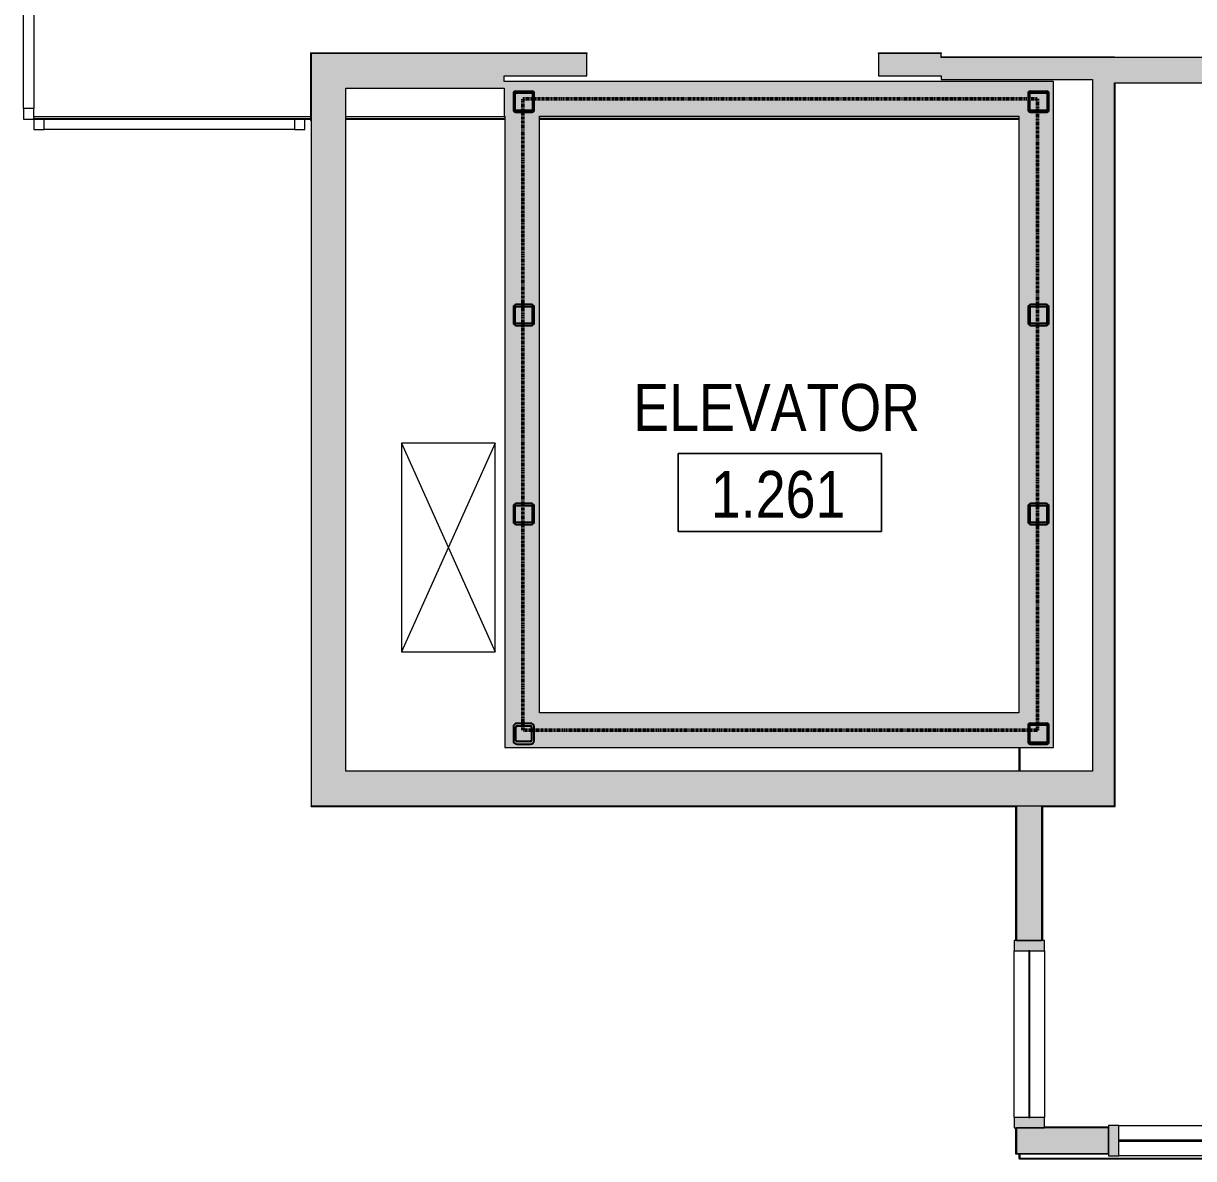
# Model space of a CAD drawing. Header units: inches. Extents: x -3598 to -1628, y -3458 to -206.
# Drawn here: x -3208.4 to -2983.9, y -3246.6 to -3028.9 of the extents above; entities that cross this region are included whole.
import ezdxf

# ---------------------------------------------------------------- set-up
doc = ezdxf.new("R2010")
doc.units = ezdxf.units.IN
doc.header["$MEASUREMENT"] = 0
doc.linetypes.add('1 HOUR', pattern=[0.3125, 0.1875, -0.0625, 0, -0.0625])
for name, color, linetype, lineweight in [('A-AREA-IDEN', 2, 'Continuous', 9), ('A-FLOR', 192, 'Continuous', 13), ('A-GENM', 13, 'Continuous', 9), ('A-GLAZ-CURT', 52, 'Continuous', 13), ('A-GLAZ-CWMG', 51, 'Continuous', 13), ('A-WALL-PATT', 111, 'Continuous', 13), ('I-WALL', 2, 'Continuous', 13), ('M-HVAC-DUCT-ANNO', 70, 'Continuous', 13), ('S-COLS', 52, 'Continuous', 13)]:
    doc.layers.add(name, color=color, linetype=linetype, lineweight=lineweight)
doc.styles.add('Arial Narrow', font='ARIALN.TTF', dxfattribs={"height": 9})

# ---------------------------------------------------------------- blocks, each defined once
blk = doc.blocks.new('15830016-STRUCT_MARTINEZ-MOORE_CENTRAL_v2018_rvt-1-MEZZANINE - CAD')
at = {"layer": 'S-COLS', "lineweight": 5}
h = blk.add_hatch(color=50, dxfattribs=at)
h.paths.add_polyline_path([(-3110.83, -3045.89), (-3110.52, -3045.76), (-3110.4, -3045.45), (-3110.4, -3042.32), (-3110.52, -3042.02), (-3110.83, -3041.89), (-3113.96, -3041.89), (-3114.27, -3042.02), (-3114.4, -3042.32), (-3114.4, -3045.45), (-3114.27, -3045.76), (-3113.96, -3045.89)], flags=0)
h.paths.add_polyline_path([(-3110.83, -3045.58), (-3114.05, -3045.54), (-3114.08, -3045.45), (-3114.05, -3042.24), (-3113.96, -3042.2), (-3110.74, -3042.24), (-3110.71, -3042.32), (-3110.74, -3045.54)], flags=0)
h = blk.add_hatch(color=50, dxfattribs=at)
h.paths.add_polyline_path([(-3015.21, -3045.89), (-3012.08, -3045.89), (-3011.77, -3045.76), (-3011.65, -3045.45), (-3011.65, -3042.32), (-3011.77, -3042.02), (-3012.08, -3041.89), (-3015.21, -3041.89), (-3015.52, -3042.02), (-3015.65, -3042.32), (-3015.65, -3045.45), (-3015.52, -3045.76)], flags=0)
h.paths.add_polyline_path([(-3015.21, -3045.58), (-3015.3, -3045.54), (-3015.33, -3045.45), (-3015.3, -3042.24), (-3015.21, -3042.2), (-3011.99, -3042.24), (-3011.96, -3042.32), (-3011.99, -3045.54), (-3012.08, -3045.58)], flags=0)
h = blk.add_hatch(color=50, dxfattribs=at)
h.paths.add_polyline_path([(-3110.92, -3086.81), (-3110.55, -3086.65), (-3110.4, -3086.28), (-3110.4, -3083.33), (-3110.55, -3082.96), (-3110.92, -3082.81), (-3113.87, -3082.81), (-3114.24, -3082.96), (-3114.4, -3083.33), (-3114.4, -3086.28), (-3114.24, -3086.65), (-3113.87, -3086.81)], flags=0)
h.paths.add_polyline_path([(-3113.87, -3086.43), (-3113.98, -3086.39), (-3114.02, -3086.28), (-3113.98, -3083.22), (-3113.87, -3083.18), (-3110.81, -3083.22), (-3110.77, -3083.33), (-3110.81, -3086.39), (-3110.92, -3086.43)], flags=0)
h = blk.add_hatch(color=50, dxfattribs=at)
h.paths.add_polyline_path([(-3012.17, -3086.81), (-3011.8, -3086.65), (-3011.65, -3086.28), (-3011.65, -3083.33), (-3011.8, -3082.96), (-3012.17, -3082.81), (-3015.12, -3082.81), (-3015.49, -3082.96), (-3015.65, -3083.33), (-3015.65, -3086.28), (-3015.49, -3086.65), (-3015.12, -3086.81)], flags=0)
h.paths.add_polyline_path([(-3012.17, -3086.43), (-3015.23, -3086.39), (-3015.27, -3086.28), (-3015.23, -3083.22), (-3015.12, -3083.18), (-3012.06, -3083.22), (-3012.02, -3083.33), (-3012.06, -3086.39)], flags=0)
h = blk.add_hatch(color=50, dxfattribs=at)
h.paths.add_polyline_path([(-3113.87, -3124.97), (-3110.92, -3124.97), (-3110.55, -3124.82), (-3110.4, -3124.45), (-3110.4, -3121.5), (-3110.55, -3121.13), (-3110.92, -3120.97), (-3113.87, -3120.97), (-3114.24, -3121.13), (-3114.4, -3121.5), (-3114.4, -3124.45), (-3114.24, -3124.82)], flags=0)
h.paths.add_polyline_path([(-3110.92, -3124.6), (-3113.98, -3124.55), (-3114.02, -3124.45), (-3113.98, -3121.39), (-3113.87, -3121.35), (-3110.81, -3121.39), (-3110.77, -3121.5), (-3110.81, -3124.55)], flags=0)
h = blk.add_hatch(color=50, dxfattribs=at)
h.paths.add_polyline_path([(-3012.17, -3124.97), (-3011.8, -3124.82), (-3011.65, -3124.45), (-3011.65, -3121.5), (-3011.8, -3121.13), (-3012.17, -3120.97), (-3015.12, -3120.97), (-3015.49, -3121.13), (-3015.65, -3121.5), (-3015.65, -3124.45), (-3015.49, -3124.82), (-3015.12, -3124.97)], flags=0)
h.paths.add_polyline_path([(-3012.17, -3124.6), (-3015.23, -3124.55), (-3015.27, -3124.45), (-3015.23, -3121.39), (-3015.12, -3121.35), (-3012.06, -3121.39), (-3012.02, -3121.5), (-3012.06, -3124.55)], flags=0)
h = blk.add_hatch(color=50, dxfattribs=at)
h.paths.add_polyline_path([(-3111.1, -3167.14), (-3110.6, -3166.93), (-3110.4, -3166.44), (-3110.4, -3163.84), (-3110.6, -3163.34), (-3111.1, -3163.14), (-3113.7, -3163.14), (-3114.19, -3163.34), (-3114.4, -3163.84), (-3114.4, -3166.44), (-3114.19, -3166.93), (-3113.7, -3167.14)], flags=0)
h.paths.add_polyline_path([(-3111.1, -3166.64), (-3113.7, -3166.64), (-3113.84, -3166.58), (-3113.9, -3166.44), (-3113.9, -3163.84), (-3113.84, -3163.7), (-3113.7, -3163.64), (-3111.1, -3163.64), (-3110.95, -3163.7), (-3110.9, -3163.84), (-3110.9, -3166.44), (-3110.95, -3166.58)], flags=0)
h = blk.add_hatch(color=50, dxfattribs=at)
h.paths.add_polyline_path([(-3015.21, -3167.14), (-3012.08, -3167.14), (-3011.77, -3167.01), (-3011.65, -3166.7), (-3011.65, -3163.57), (-3011.77, -3163.27), (-3012.08, -3163.14), (-3015.21, -3163.14), (-3015.52, -3163.27), (-3015.65, -3163.57), (-3015.65, -3166.7), (-3015.52, -3167.01)], flags=0)
h.paths.add_polyline_path([(-3012.08, -3166.83), (-3015.3, -3166.79), (-3015.33, -3166.7), (-3015.3, -3163.49), (-3015.21, -3163.45), (-3011.99, -3163.49), (-3011.96, -3163.57), (-3011.99, -3166.79)], flags=0)
at = {"layer": 'A-FLOR', "color": 253, "lineweight": 25}
for p, q in [((-3206.4, -3047.14), (-3153.29, -3047.14)), ((-3146.54, -3047.14), (-3116.02, -3047.14)), ((-3109.4, -3047.14), (-3017.4, -3047.14)), ((-3017.27, -3167.77), (-3017.27, -3172.33)), ((-3017.27, -3245.77), (-3017.27, -3246.64)), ((-3017.27, -3246.64), (-2744.4, -3246.64))]:
    blk.add_line(p, q, dxfattribs=at)
at = {"layer": 'S-COLS', "color": 253, "lineweight": 25}
for p, q in [((-3110.83, -3041.89), (-3113.96, -3041.89)), ((-3012.08, -3041.89), (-3015.21, -3041.89)), ((-3114.4, -3042.32), (-3114.4, -3045.45)), ((-3114.08, -3045.45), (-3114.08, -3042.32)), ((-3113.96, -3042.2), (-3110.83, -3042.2)), ((-3110.71, -3042.32), (-3110.71, -3045.45)), ((-3110.4, -3045.45), (-3110.4, -3042.32)), ((-3015.65, -3042.32), (-3015.65, -3045.45)), ((-3015.33, -3045.45), (-3015.33, -3042.32)), ((-3015.21, -3042.2), (-3012.08, -3042.2)), ((-3011.96, -3042.32), (-3011.96, -3045.45)), ((-3011.65, -3045.45), (-3011.65, -3042.32)), ((-3110.83, -3045.58), (-3113.96, -3045.58)), ((-3113.96, -3045.89), (-3110.83, -3045.89)), ((-3012.08, -3045.58), (-3015.21, -3045.58)), ((-3015.21, -3045.89), (-3012.08, -3045.89)), ((-3114.4, -3083.33), (-3114.4, -3086.28)), ((-3114.02, -3086.28), (-3114.02, -3083.33)), ((-3110.92, -3082.81), (-3113.87, -3082.81)), ((-3113.87, -3083.18), (-3110.92, -3083.18)), ((-3110.77, -3083.33), (-3110.77, -3086.28)), ((-3110.4, -3086.28), (-3110.4, -3083.33)), ((-3015.65, -3083.33), (-3015.65, -3086.28)), ((-3015.27, -3086.28), (-3015.27, -3083.33)), ((-3012.17, -3082.81), (-3015.12, -3082.81)), ((-3015.12, -3083.18), (-3012.17, -3083.18)), ((-3012.02, -3083.33), (-3012.02, -3086.28)), ((-3011.65, -3086.28), (-3011.65, -3083.33)), ((-3110.92, -3086.43), (-3113.87, -3086.43)), ((-3113.87, -3086.81), (-3110.92, -3086.81)), ((-3012.17, -3086.43), (-3015.12, -3086.43)), ((-3015.12, -3086.81), (-3012.17, -3086.81)), ((-3114.4, -3121.5), (-3114.4, -3124.45)), ((-3114.02, -3124.45), (-3114.02, -3121.5)), ((-3110.92, -3120.97), (-3113.87, -3120.97)), ((-3113.87, -3121.35), (-3110.92, -3121.35)), ((-3110.77, -3121.5), (-3110.77, -3124.45)), ((-3110.4, -3124.45), (-3110.4, -3121.5)), ((-3015.65, -3121.5), (-3015.65, -3124.45)), ((-3015.27, -3124.45), (-3015.27, -3121.5)), ((-3012.17, -3120.97), (-3015.12, -3120.97)), ((-3015.12, -3121.35), (-3012.17, -3121.35)), ((-3012.02, -3121.5), (-3012.02, -3124.45)), ((-3011.65, -3124.45), (-3011.65, -3121.5)), ((-3110.92, -3124.6), (-3113.87, -3124.6)), ((-3113.87, -3124.97), (-3110.92, -3124.97)), ((-3012.17, -3124.6), (-3015.12, -3124.6)), ((-3015.12, -3124.97), (-3012.17, -3124.97)), ((-3111.1, -3163.14), (-3113.7, -3163.14)), ((-3012.08, -3163.14), (-3015.21, -3163.14)), ((-3114.4, -3163.84), (-3114.4, -3166.44)), ((-3113.9, -3166.44), (-3113.9, -3163.84)), ((-3113.7, -3163.64), (-3111.1, -3163.64)), ((-3110.9, -3163.84), (-3110.9, -3166.44)), ((-3110.4, -3166.44), (-3110.4, -3163.84)), ((-3015.65, -3163.57), (-3015.65, -3166.7)), ((-3015.33, -3166.7), (-3015.33, -3163.57)), ((-3015.21, -3163.45), (-3012.08, -3163.45)), ((-3011.96, -3163.57), (-3011.96, -3166.7)), ((-3011.65, -3166.7), (-3011.65, -3163.57)), ((-3111.1, -3166.64), (-3113.7, -3166.64)), ((-3113.7, -3167.14), (-3111.1, -3167.14)), ((-3012.08, -3166.83), (-3015.21, -3166.83)), ((-3015.21, -3167.14), (-3012.08, -3167.14))]:
    blk.add_line(p, q, dxfattribs=at)
for centre, radius, start, end in [((-3113.96, -3042.32), 0.435, 90, 180), ((-3110.83, -3042.32), 0.435, 0, 90), ((-3015.21, -3042.32), 0.435, 90, 180), ((-3012.08, -3042.32), 0.435, 0, 90), ((-3113.96, -3042.32), 0.122, 90, 180), ((-3110.83, -3042.32), 0.122, 0, 90), ((-3015.21, -3042.32), 0.122, 90, 180), ((-3012.08, -3042.32), 0.122, 0, 90), ((-3113.96, -3045.45), 0.435, 180, 270), ((-3113.96, -3045.45), 0.122, 180, 270), ((-3110.83, -3045.45), 0.435, 270, 0), ((-3110.83, -3045.45), 0.122, 270, 0), ((-3015.21, -3045.45), 0.435, 180, 270), ((-3015.21, -3045.45), 0.122, 180, 270), ((-3012.08, -3045.45), 0.435, 270, 0), ((-3012.08, -3045.45), 0.122, 270, 0), ((-3113.87, -3083.33), 0.525, 90, 180), ((-3113.87, -3083.33), 0.15, 90, 180), ((-3110.92, -3083.33), 0.525, 0, 90), ((-3110.92, -3083.33), 0.15, 0, 90), ((-3015.12, -3083.33), 0.525, 90, 180), ((-3015.12, -3083.33), 0.15, 90, 180), ((-3012.17, -3083.33), 0.525, 0, 90), ((-3012.17, -3083.33), 0.15, 0, 90), ((-3113.87, -3086.28), 0.525, 180, 270), ((-3113.87, -3086.28), 0.15, 180, 270), ((-3110.92, -3086.28), 0.525, 270, 0), ((-3110.92, -3086.28), 0.15, 270, 0), ((-3015.12, -3086.28), 0.525, 180, 270), ((-3015.12, -3086.28), 0.15, 180, 270), ((-3012.17, -3086.28), 0.525, 270, 0), ((-3012.17, -3086.28), 0.15, 270, 0), ((-3113.87, -3121.5), 0.525, 90, 180), ((-3113.87, -3121.5), 0.15, 90, 180), ((-3110.92, -3121.5), 0.525, 0, 90), ((-3110.92, -3121.5), 0.15, 0, 90), ((-3015.12, -3121.5), 0.525, 90, 180), ((-3015.12, -3121.5), 0.15, 90, 180), ((-3012.17, -3121.5), 0.525, 0, 90), ((-3012.17, -3121.5), 0.15, 0, 90), ((-3113.87, -3124.45), 0.525, 180, 270), ((-3113.87, -3124.45), 0.15, 180, 270), ((-3110.92, -3124.45), 0.525, 270, 0), ((-3110.92, -3124.45), 0.15, 270, 0), ((-3015.12, -3124.45), 0.525, 180, 270), ((-3015.12, -3124.45), 0.15, 180, 270), ((-3012.17, -3124.45), 0.525, 270, 0), ((-3012.17, -3124.45), 0.15, 270, 0), ((-3113.7, -3163.84), 0.7, 90, 180), ((-3111.1, -3163.84), 0.7, 0, 90), ((-3015.21, -3163.57), 0.435, 90, 180), ((-3012.08, -3163.57), 0.435, 0, 90), ((-3113.7, -3163.84), 0.2, 90, 180), ((-3111.1, -3163.84), 0.2, 0, 90), ((-3015.21, -3163.57), 0.122, 90, 180), ((-3012.08, -3163.57), 0.122, 0, 90), ((-3113.7, -3166.44), 0.7, 180, 270), ((-3113.7, -3166.44), 0.2, 180, 270), ((-3111.1, -3166.44), 0.7, 270, 0), ((-3111.1, -3166.44), 0.2, 270, 0), ((-3015.21, -3166.7), 0.435, 180, 270), ((-3015.21, -3166.7), 0.122, 180, 270), ((-3012.08, -3166.7), 0.435, 270, 0), ((-3012.08, -3166.7), 0.122, 270, 0)]:
    blk.add_arc(centre, radius, start, end, dxfattribs=at)
blk = doc.blocks.new('15830016-MECH_BSALS_CENTRAL_v2018_rvt-1-MEZZANINE - CAD')
at = {"layer": 'M-HVAC-DUCT-ANNO', "color": 161, "lineweight": 9}
for p, q in [((-3135.88, -3109.41), (-3117.88, -3149.41)), ((-3117.88, -3109.41), (-3135.88, -3149.41)), ((-3135.88, -3109.41), (-3135.88, -3149.41)), ((-3117.88, -3109.41), (-3135.88, -3109.41)), ((-3117.88, -3149.41), (-3117.88, -3109.41)), ((-3135.88, -3149.41), (-3117.88, -3149.41))]:
    blk.add_line(p, q, dxfattribs=at)
blk = doc.blocks.new('Basic Wall _ A3-4 1_4_-BSALS - ___-3569739-MEZZANINE - CAD')
at = {"layer": 'I-WALL', "lineweight": 20}
for q in [(-2998.95, -3040.27), (-2999.07, -3178.95)]:
    blk.add_line((-2998.95, -3179.08), q, dxfattribs=at)
blk = doc.blocks.new('Rectangular Mullion - Tube 2x2-385579-MEZZANINE - CAD')
at = {"layer": 'A-GLAZ-CWMG', "lineweight": 9}
for p, q in [((0, 0), (-2, 0)), ((-2, 0), (-2, -2)), ((-2, -2), (0, -2)), ((0, -2), (0, 0))]:
    blk.add_line(p, q, dxfattribs=at)
blk = doc.blocks.new('Rectangular Mullion - Tube 2x2-385573-MEZZANINE - CAD')
at = {"layer": 'A-GLAZ-CWMG', "lineweight": 9}
for p, q in [((-2, -2), (-2, 0)), ((-2, 0), (0, 0)), ((0, -2), (-2, -2)), ((0, 0), (0, -2))]:
    blk.add_line(p, q, dxfattribs=at)
blk = doc.blocks.new('Rectangular Mullion - 1_ H Guardrail Cap _mesh_-385615-MEZZANINE - CAD')
at = {"layer": 'A-GLAZ-CWMG', "lineweight": 9}
for p, q in [((-3204.4, -3049.2), (-3204.4, -3047.2)), ((-3204.4, -3047.2), (-3156.4, -3047.2)), ((-3156.4, -3047.2), (-3156.4, -3049.2)), ((-3156.4, -3049.2), (-3204.4, -3049.2))]:
    blk.add_line(p, q, dxfattribs=at)
blk = doc.blocks.new('Basic Wall _ A6-6 5_8_-BSALS - ___-3570650-MEZZANINE - CAD')
at = {"layer": 'I-WALL', "lineweight": 20}
for p, q in [((-3153.17, -3034.64), (-3153.29, -3034.51)), ((-3153.29, -3034.51), (-3116.17, -3034.51))]:
    blk.add_line(p, q, dxfattribs=at)
blk = doc.blocks.new('Basic Wall _ A6-6 5_8_-BSALS - ___-3570651-MEZZANINE - CAD')
at = {"layer": 'I-WALL', "lineweight": 20}
for p in [(-3012.85, -3179.08), (-2999.07, -3178.95)]:
    blk.add_line(p, (-2998.95, -3179.08), dxfattribs=at)
blk = doc.blocks.new('Basic Wall _ A6-6 5_8_-BSALS - ___-3570652-MEZZANINE - CAD')
at = {"layer": 'I-WALL', "lineweight": 20}
for p, q in [((-3153.29, -3034.51), (-3153.17, -3034.64)), ((-3153.29, -3034.51), (-3153.29, -3047.51)), ((-3153.17, -3047.51), (-3153.29, -3047.51))]:
    blk.add_line(p, q, dxfattribs=at)
blk = doc.blocks.new('Basic Wall _ A6-6 5_8_-BSALS - ___-3570653-MEZZANINE - CAD')
at = {"layer": 'I-WALL', "lineweight": 20}
for q in [(-3153.17, -3178.95), (-3017.98, -3179.08)]:
    blk.add_line((-3153.17, -3179.08), q, dxfattribs=at)
blk = doc.blocks.new('Basic Wall _ A3-4 1_4_-BSALS - ___-3569779-MEZZANINE - CAD')
at = {"layer": 'I-WALL', "lineweight": 20}
for p, q in [((-3032.32, -3035.27), (-2999.07, -3035.27)), ((-2999.07, -3035.27), (-2999.07, -3035.39))]:
    blk.add_line(p, q, dxfattribs=at)
blk = doc.blocks.new('Rectangular Mullion - 1_ H Guardrail Cap _mesh_-1857136-MEZZANINE - CAD')
at = {"layer": 'A-GLAZ-CWMG', "lineweight": 9}
for p, q in [((-3208.4, -3023.2), (-3206.4, -3023.2)), ((-3208.4, -3045.2), (-3208.4, -3023.2)), ((-3206.4, -3023.2), (-3206.4, -3045.2)), ((-3206.4, -3045.2), (-3208.4, -3045.2))]:
    blk.add_line(p, q, dxfattribs=at)
blk = doc.blocks.new('Basic Wall _ A3-4 1_4_-BSALS - ___-3569780-MEZZANINE - CAD')
at = {"layer": 'I-WALL', "lineweight": 20}
for p, q in [((-3116.17, -3034.51), (-3100.32, -3034.51)), ((-3100.32, -3034.51), (-3100.32, -3034.64)), ((-3044.32, -3034.64), (-3044.32, -3034.51)), ((-3044.32, -3034.51), (-3032.32, -3034.51)), ((-3032.32, -3034.51), (-3032.32, -3034.64))]:
    blk.add_line(p, q, dxfattribs=at)
blk = doc.blocks.new('Basic Wall _ B3-4 7_8_-BSALS - ___-3567949-MEZZANINE - CAD')
at = {"layer": 'I-WALL', "lineweight": 20}
for p, q in [((-3017.98, -3204.77), (-3017.98, -3179.08)), ((-3017.98, -3245.77), (-3017.98, -3240.77)), ((-3017.85, -3245.64), (-3017.98, -3245.77))]:
    blk.add_line(p, q, dxfattribs=at)
blk = doc.blocks.new('Basic Wall _ B3-4 7_8_-BSALS - ___-3567948-MEZZANINE - CAD')
at = {"layer": 'I-WALL', "lineweight": 20}
blk.add_line((-3012.85, -3204.77), (-3012.85, -3179.08), dxfattribs=at)
blk = doc.blocks.new('Basic Wall _ B3-4 7_8_-BSALS - ___-3567953-MEZZANINE - CAD')
at = {"layer": 'I-WALL', "lineweight": 20}
for p, q in [((-3017.98, -3245.77), (-3017.85, -3245.64)), ((-3000.21, -3245.77), (-3017.98, -3245.77))]:
    blk.add_line(p, q, dxfattribs=at)
blk = doc.blocks.new('Basic Wall _ B3-4 7_8_-BSALS - ___-3567952-MEZZANINE - CAD')
at = {"layer": 'I-WALL', "lineweight": 20}
blk.add_line((-3000.21, -3240.64), (-3012.48, -3240.64), dxfattribs=at)
blk = doc.blocks.new('System Panel - interior glazed panels-1933703-MEZZANINE - CAD')
at = {"layer": 'A-GLAZ-CURT', "lineweight": 9}
blk.add_hatch(color=90, dxfattribs=at).paths.add_polyline_path([(-16, -0.125), (16, -0.125), (16, 0.125), (-16, 0.125)], flags=0)
at = {"layer": 'A-GLAZ-CURT', "lineweight": 20}
for p, q in [((16, 0.125), (-16, 0.125)), ((-16, 0.125), (-16, -0.125)), ((16, -0.125), (16, 0.125)), ((-16, -0.125), (16, -0.125))]:
    blk.add_line(p, q, dxfattribs=at)
blk = doc.blocks.new('Rectangular Mullion - 2 x 6 interior mullion-1933700-MEZZANINE - CAD')
at = {"layer": 'A-GLAZ-CWMG', "lineweight": 9}
for p, q in [((-2998.21, -3240.27), (-2966.21, -3240.27)), ((-2966.21, -3246.14), (-2998.21, -3246.14))]:
    blk.add_line(p, q, dxfattribs=at)
blk = doc.blocks.new('System Panel - interior glazed panels-1933710-MEZZANINE - CAD')
at = {"layer": 'A-GLAZ-CURT', "lineweight": 9}
blk.add_hatch(color=90, dxfattribs=at).paths.add_polyline_path([(-16, -0.125), (16, -0.125), (16, 0.125), (-16, 0.125)], flags=0)
at = {"layer": 'A-GLAZ-CURT', "lineweight": 20}
for p, q in [((16, 0.125), (-16, 0.125)), ((-16, 0.125), (-16, -0.125)), ((16, -0.125), (16, 0.125)), ((-16, -0.125), (16, -0.125))]:
    blk.add_line(p, q, dxfattribs=at)
blk = doc.blocks.new('Rectangular Mullion - 2 x 6 interior mullion-1933711-MEZZANINE - CAD')
at = {"layer": 'A-GLAZ-CWMG', "lineweight": 9}
blk.add_hatch(color=90, dxfattribs=at).paths.add_polyline_path([(-2, 2.94), (0, 2.94), (0, -2.94), (-2, -2.94)], flags=0)
at = {"layer": 'A-GLAZ-CWMG', "lineweight": 20}
for p, q in [((-2, 2.94), (0, 2.94)), ((-2, -2.94), (-2, 2.94)), ((0, 2.94), (0, -2.94)), ((0, -2.94), (-2, -2.94))]:
    blk.add_line(p, q, dxfattribs=at)
blk = doc.blocks.new('Rectangular Mullion - 2 x 6 interior mullion-1933707-MEZZANINE - CAD')
at = {"layer": 'A-GLAZ-CWMG', "lineweight": 9}
for p, q in [((-3018.35, -3238.77), (-3018.35, -3206.77)), ((-3012.48, -3206.77), (-3012.48, -3238.77))]:
    blk.add_line(p, q, dxfattribs=at)
blk = doc.blocks.new('Rectangular Mullion - 2 x 6 interior mullion-1933735-MEZZANINE - CAD')
at = {"layer": 'A-GLAZ-CWMG', "lineweight": 9}
blk.add_hatch(color=90, dxfattribs=at).paths.add_polyline_path([(-2, 2.94), (-2, -2.94), (0, -2.94), (0, 2.94)], flags=0)
at = {"layer": 'A-GLAZ-CWMG', "lineweight": 20}
for p, q in [((0, 2.94), (-2, 2.94)), ((-2, 2.94), (-2, -2.94)), ((0, -2.94), (0, 2.94)), ((-2, -2.94), (0, -2.94))]:
    blk.add_line(p, q, dxfattribs=at)
blk = doc.blocks.new('Rectangular Mullion - 2 x 6 interior mullion-1933719-MEZZANINE - CAD')
at = {"layer": 'A-GLAZ-CWMG', "lineweight": 9}
blk.add_hatch(color=90, dxfattribs=at).paths.add_polyline_path([(-2, 2.94), (-2, -2.94), (0, -2.94), (0, 2.94)], flags=0)
at = {"layer": 'A-GLAZ-CWMG', "lineweight": 20}
for p, q in [((0, 2.94), (-2, 2.94)), ((-2, 2.94), (-2, -2.94)), ((0, -2.94), (0, 2.94)), ((-2, -2.94), (0, -2.94))]:
    blk.add_line(p, q, dxfattribs=at)
blk = doc.blocks.new('Fire Rating - BSALS _Combined_1 - 1-Hour Fire-3469465-MEZZANINE - CAD')
at = {"layer": 'A-GENM', "linetype": '1 HOUR', "lineweight": 50}
blk.add_line((0, 0), (121.125, 0), dxfattribs=at)
blk = doc.blocks.new('Fire Rating - BSALS _Combined_1 - 1-Hour Fire-3469550-MEZZANINE - CAD')
at = {"layer": 'A-GENM', "linetype": '1 HOUR', "lineweight": 50}
blk.add_line((0, 0), (98.75, 0), dxfattribs=at)
blk = doc.blocks.new('Room Tag- BSALS - Room Tag-28050-MEZZANINE - CAD')
at = {"layer": 'A-AREA-IDEN'}
for p, q in [((-0.203125, -0.171875), (-0.203125, -0.015625)), ((-0.203125, -0.015625), (0.203125, -0.015625)), ((0.203125, -0.015625), (-0.203125, -0.015625)), ((-0.203125, -0.015625), (-0.203125, -0.171875)), ((0.203125, -0.015625), (0.203125, -0.171875)), ((0.203125, -0.171875), (0.203125, -0.015625)), ((0.203125, -0.171875), (-0.203125, -0.171875)), ((-0.203125, -0.171875), (0.203125, -0.171875))]:
    blk.add_line(p, q, dxfattribs=at)

msp = doc.modelspace()

# ---------------------------------------------------------------- hatches: boundary and pattern name
at = {"layer": 'A-WALL-PATT', "lineweight": 5}
for points in [[(-3146.54, -3047.51), (-3146.54, -3034.64), (-3153.17, -3034.64), (-3153.17, -3047.51)], [(-3116.17, -3041.26), (-3116.17, -3034.64), (-3146.54, -3034.64), (-3146.54, -3041.26), (-3134.18, -3041.26)], [(-3010.28, -3039.64), (-3003.32, -3039.64), (-3003.32, -3035.39), (-3032.32, -3035.39), (-3032.32, -3039.64)], [(-3003.32, -3172.33), (-2999.07, -3172.33), (-2999.07, -3035.39), (-3003.32, -3035.39), (-3003.32, -3154.8)], [(-3017.07, -3178.95), (-3017.07, -3172.33), (-3146.54, -3172.33), (-3146.54, -3178.95), (-3041.25, -3178.95)], [(-3017.07, -3178.95), (-2999.07, -3178.95), (-2999.07, -3172.33), (-3017.07, -3172.33)]]:
    msp.add_hatch(color=50, dxfattribs=at).paths.add_polyline_path(points, flags=0)
h = msp.add_hatch(color=50, dxfattribs=at)
h.paths.add_polyline_path([(-3116.17, -3038.89), (-3100.32, -3038.89), (-3100.32, -3034.64), (-3116.17, -3034.64), (-3116.17, -3035.81)], flags=0)
h.paths.add_polyline_path([(-3044.32, -3038.89), (-3032.32, -3038.89), (-3032.32, -3034.64), (-3044.32, -3034.64), (-3044.32, -3035.81)], flags=0)
at = {"layer": 'A-WALL-PATT', "lineweight": 20}
for points in [[(-2999.07, -3040.27), (-2976.32, -3040.27), (-2976.32, -3035.39), (-2999.07, -3035.39), (-2999.07, -3035.81)], [(-3010.77, -3046.64), (-3010.77, -3040.02), (-3116.17, -3040.02), (-3116.17, -3046.64), (-3017.4, -3046.64)], [(-3146.54, -3178.95), (-3146.54, -3047.51), (-3153.17, -3047.51), (-3153.17, -3178.95)], [(-3109.4, -3167.77), (-3109.4, -3046.64), (-3116.02, -3046.64), (-3116.02, -3167.77)], [(-3017.4, -3161.14), (-3010.77, -3161.14), (-3010.77, -3046.64), (-3017.4, -3046.64), (-3017.4, -3154.8)], [(-3109.4, -3167.77), (-3010.77, -3167.77), (-3010.77, -3161.14), (-3109.4, -3161.14)]]:
    msp.add_hatch(color=10, dxfattribs=at).paths.add_polyline_path(points, flags=0)
at = {"layer": 'A-WALL-PATT', "lineweight": 5}
h = msp.add_hatch(color=50, dxfattribs=at)
h.paths.add_polyline_path([(-3017.85, -3245.64), (-3012.98, -3245.64), (-3012.98, -3240.77), (-3017.85, -3240.77)], flags=0)
h.paths.add_polyline_path([(-3012.98, -3204.77), (-3012.98, -3178.95), (-3017.85, -3178.95), (-3017.85, -3204.77)], flags=0)
h = msp.add_hatch(color=50, dxfattribs=at)
h.paths.add_polyline_path([(-2848.49, -3245.64), (-2742.4, -3245.64), (-2742.4, -3240.77), (-2848.49, -3240.77)], flags=0)
h.paths.add_polyline_path([(-2872.49, -3245.64), (-2872.49, -3240.77), (-2877.36, -3240.77), (-2877.36, -3245.64)], flags=0)
h.paths.add_polyline_path([(-2917.35, -3245.64), (-2901.36, -3245.64), (-2901.36, -3240.77), (-2964.21, -3240.77), (-2964.21, -3245.64)], flags=0)
h.paths.add_polyline_path([(-3012.98, -3245.64), (-3000.21, -3245.64), (-3000.21, -3240.77), (-3012.98, -3240.77)], flags=0)

# ---------------------------------------------------------------- linework, layer by layer
at = {"layer": 'A-FLOR', "lineweight": 20}
for p, q in [((-3206.4, -3046.7), (-3153.29, -3046.7)), ((-3146.54, -3046.7), (-3116.02, -3046.7)), ((-3109.4, -3046.7), (-3017.4, -3046.7)), ((-3017.4, -3167.77), (-3017.4, -3172.33)), ((-3017.4, -3245.77), (-3017.4, -3246.64)), ((-3017.4, -3246.64), (-2744.4, -3246.64))]:
    msp.add_line(p, q, dxfattribs=at)
at = {"layer": 'I-WALL', "lineweight": 20}
for p, q in [((-3153.17, -3034.64), (-3153.17, -3178.95)), ((-3100.32, -3034.64), (-3153.17, -3034.64)), ((-3100.32, -3038.89), (-3100.32, -3034.64)), ((-3032.32, -3034.64), (-3044.32, -3034.64)), ((-3044.32, -3034.64), (-3044.32, -3038.89)), ((-3032.32, -3035.39), (-3032.32, -3034.64)), ((-2976.32, -3035.39), (-3032.32, -3035.39)), ((-3116.17, -3040.02), (-3116.17, -3038.89)), ((-3116.17, -3038.89), (-3100.32, -3038.89)), ((-3044.32, -3038.89), (-3032.32, -3038.89)), ((-3032.32, -3038.89), (-3032.32, -3039.64)), ((-3032.32, -3039.64), (-3003.32, -3039.64)), ((-3003.32, -3039.64), (-3003.32, -3172.33)), ((-3146.54, -3172.33), (-3146.54, -3041.26)), ((-3146.54, -3041.26), (-3116.17, -3041.26)), ((-3010.77, -3040.02), (-3116.17, -3040.02)), ((-3116.17, -3041.26), (-3116.17, -3046.64)), ((-3010.77, -3167.77), (-3010.77, -3040.02)), ((-2999.07, -3178.95), (-2999.07, -3040.27)), ((-2999.07, -3040.27), (-2953.24, -3040.27)), ((-3116.17, -3046.64), (-3116.02, -3046.64)), ((-3116.02, -3046.64), (-3116.02, -3167.77)), ((-3109.4, -3046.64), (-3017.4, -3046.64)), ((-3109.4, -3161.14), (-3109.4, -3046.64)), ((-3017.4, -3046.64), (-3017.4, -3161.14)), ((-3017.4, -3161.14), (-3109.4, -3161.14)), ((-3116.02, -3167.77), (-3010.77, -3167.77)), ((-3003.32, -3172.33), (-3146.54, -3172.33)), ((-3153.17, -3178.95), (-2999.07, -3178.95)), ((-3017.85, -3178.95), (-3017.85, -3204.77)), ((-3012.98, -3204.77), (-3012.98, -3178.95)), ((-3017.85, -3204.77), (-3012.98, -3204.77)), ((-3017.85, -3240.77), (-3017.85, -3245.64)), ((-3000.21, -3240.77), (-3017.85, -3240.77)), ((-3000.21, -3245.64), (-3000.21, -3240.77)), ((-3017.85, -3245.64), (-3000.21, -3245.64))]:
    msp.add_line(p, q, dxfattribs=at)

# ---------------------------------------------------------------- block references
at = {"lineweight": 5}
for name in ['15830016-STRUCT_MARTINEZ-MOORE_CENTRAL_v2018_rvt-1-MEZZANINE - CAD', '15830016-MECH_BSALS_CENTRAL_v2018_rvt-1-MEZZANINE - CAD']:
    msp.add_blockref(name, (0, 0), dxfattribs=at)
at = {"layer": 'A-AREA-IDEN', "xscale": 95.99999999999994, "yscale": 95.99999999999994, "zscale": 95.99999999999994}
msp.add_blockref('Room Tag- BSALS - Room Tag-28050-MEZZANINE - CAD', (-3063.28, -3109.84), dxfattribs=at)
at = {"layer": 'A-GENM'}
for name, p, rotation in [('Fire Rating - BSALS _Combined_1 - 1-Hour Fire-3469465-MEZZANINE - CAD', (-3112.57, -3164.45), 90), ('Fire Rating - BSALS _Combined_1 - 1-Hour Fire-3469465-MEZZANINE - CAD', (-3013.82, -3043.33), 269.9999999999998), ('Fire Rating - BSALS _Combined_1 - 1-Hour Fire-3469550-MEZZANINE - CAD', (-3013.82, -3164.45), 180)]:
    msp.add_blockref(name, p, dxfattribs=dict(at, rotation=rotation))
msp.add_blockref('Fire Rating - BSALS _Combined_1 - 1-Hour Fire-3469550-MEZZANINE - CAD', (-3112.57, -3043.33), dxfattribs=at)
at = {"layer": 'A-GLAZ-CURT', "lineweight": 9, "rotation": 89.99999999999892}
msp.add_blockref('System Panel - interior glazed panels-1933710-MEZZANINE - CAD', (-3015.41, -3222.77), dxfattribs=at)
at = {"layer": 'A-GLAZ-CURT', "lineweight": 9}
msp.add_blockref('System Panel - interior glazed panels-1933703-MEZZANINE - CAD', (-2982.21, -3243.2), dxfattribs=at)
at = {"layer": 'A-GLAZ-CWMG', "lineweight": 9}
for name, p in [('Rectangular Mullion - 1_ H Guardrail Cap _mesh_-1857136-MEZZANINE - CAD', (0, 0)), ('Rectangular Mullion - 1_ H Guardrail Cap _mesh_-385615-MEZZANINE - CAD', (0, 0)), ('Rectangular Mullion - Tube 2x2-385579-MEZZANINE - CAD', (-3154.4, -3047.2)), ('Rectangular Mullion - 2 x 6 interior mullion-1933707-MEZZANINE - CAD', (0, 0)), ('Rectangular Mullion - 2 x 6 interior mullion-1933700-MEZZANINE - CAD', (0, 0))]:
    msp.add_blockref(name, p, dxfattribs=at)
for name, p, rotation in [('Rectangular Mullion - Tube 2x2-385579-MEZZANINE - CAD', (-3206.4, -3047.2), 270), ('Rectangular Mullion - 2 x 6 interior mullion-1933719-MEZZANINE - CAD', (-3015.41, -3240.77), 269.9999999999989), ('Rectangular Mullion - 2 x 6 interior mullion-1933735-MEZZANINE - CAD', (-3000.21, -3243.2), 180)]:
    msp.add_blockref(name, p, dxfattribs=dict(at, rotation=rotation))
at = {"layer": 'A-GLAZ-CWMG', "lineweight": 9, "extrusion": (0, 0, -1)}
msp.add_blockref('Rectangular Mullion - Tube 2x2-385573-MEZZANINE - CAD', (3206.4, -3047.2), dxfattribs=at)
at = {"layer": 'A-GLAZ-CWMG', "lineweight": 9, "extrusion": (0, 0, -1), "rotation": 90.0000000000011}
msp.add_blockref('Rectangular Mullion - 2 x 6 interior mullion-1933711-MEZZANINE - CAD', (3015.41, -3204.77), dxfattribs=at)
at = {"layer": 'I-WALL', "lineweight": 20}
for name in ['Basic Wall _ A6-6 5_8_-BSALS - ___-3570650-MEZZANINE - CAD', 'Basic Wall _ A6-6 5_8_-BSALS - ___-3570652-MEZZANINE - CAD', 'Basic Wall _ A3-4 1_4_-BSALS - ___-3569780-MEZZANINE - CAD', 'Basic Wall _ A3-4 1_4_-BSALS - ___-3569779-MEZZANINE - CAD', 'Basic Wall _ A3-4 1_4_-BSALS - ___-3569739-MEZZANINE - CAD', 'Basic Wall _ A6-6 5_8_-BSALS - ___-3570653-MEZZANINE - CAD', 'Basic Wall _ B3-4 7_8_-BSALS - ___-3567949-MEZZANINE - CAD', 'Basic Wall _ A6-6 5_8_-BSALS - ___-3570651-MEZZANINE - CAD', 'Basic Wall _ B3-4 7_8_-BSALS - ___-3567948-MEZZANINE - CAD', 'Basic Wall _ B3-4 7_8_-BSALS - ___-3567952-MEZZANINE - CAD', 'Basic Wall _ B3-4 7_8_-BSALS - ___-3567953-MEZZANINE - CAD']:
    msp.add_blockref(name, (0, 0), dxfattribs=at)

# ---------------------------------------------------------------- texts
at = {"layer": 'A-AREA-IDEN', "char_height": 9, "attachment_point": 1, "style": 'Arial Narrow'}
for s, insert, width in [('ELEVATOR', (-3091.39, -3098.03), 67.872), ('1.261', (-3076.5, -3114.71), 31.512)]:
    msp.add_mtext(s, dxfattribs=dict(at, insert=insert, width=width))

doc.saveas('drawing.dxf')
